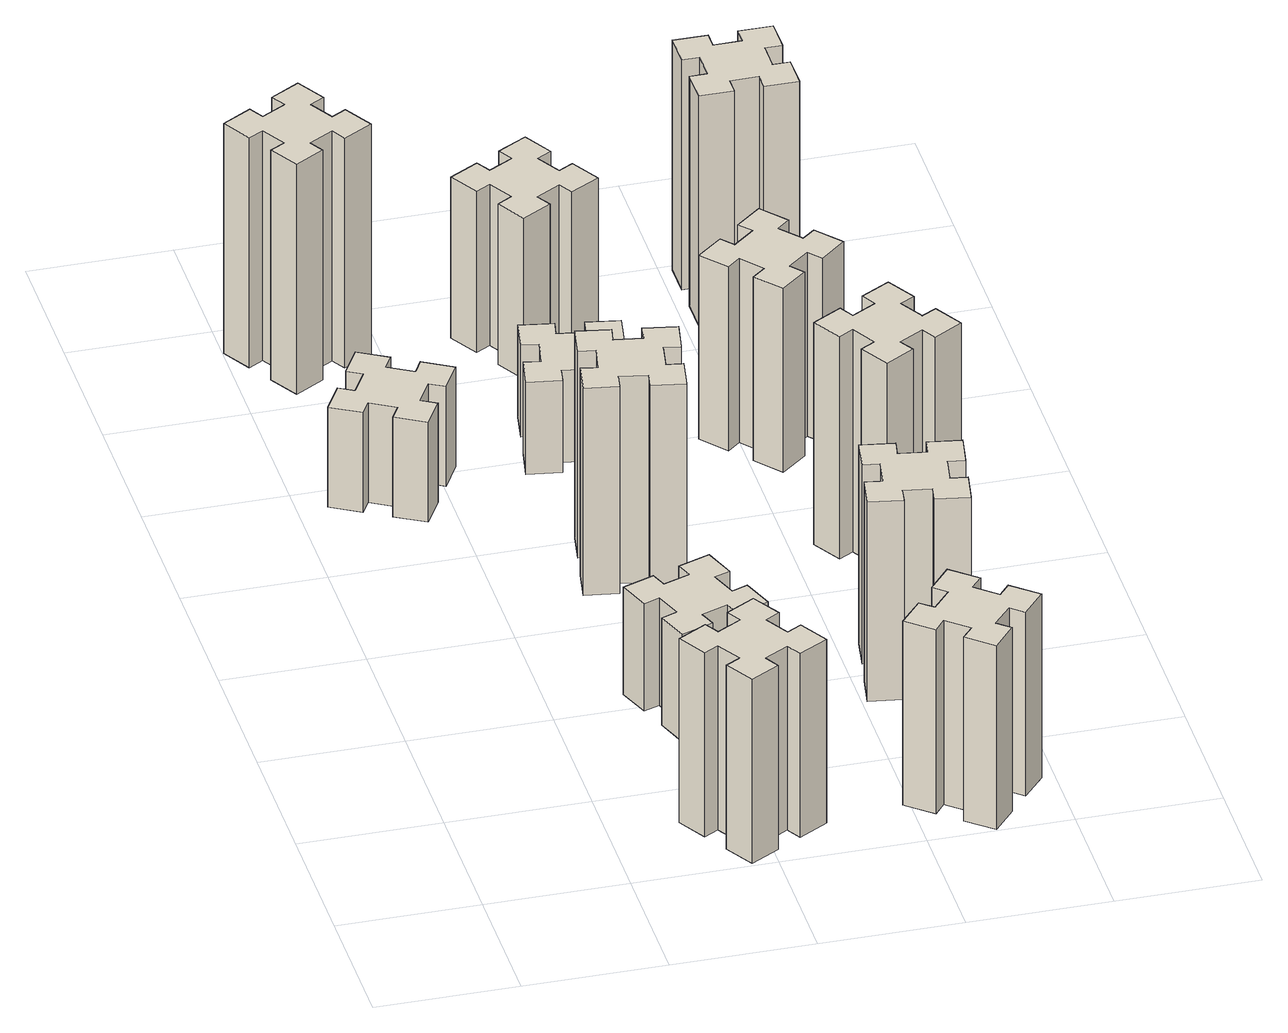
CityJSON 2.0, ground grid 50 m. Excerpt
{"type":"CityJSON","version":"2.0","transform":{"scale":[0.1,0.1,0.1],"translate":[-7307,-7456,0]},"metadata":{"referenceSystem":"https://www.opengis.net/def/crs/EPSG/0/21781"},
"CityObjects":{
"building1":{"type":"Building","attributes":{"class":"1000","function":"1000","usage":"1000","yearOfConstruction":2016,"roofType":"1000","measuredHeight":72,"storeysAboveGround":30,"storeysBelowGround":0},"geometry":[{"type":"Solid","lod":"1","boundaries":[[[[0,1,2,3,4,5,6,7,8,9,10,11,12,13,14,15,16,17,18,19]],[[17,16,20,21]],[[16,15,22,20]],[[15,14,23,22]],[[14,13,24,23]],[[13,12,25,24]],[[12,11,26,25]],[[11,10,27,26]],[[10,9,28,27]],[[9,8,29,28]],[[8,7,30,29]],[[7,6,31,30]],[[6,5,32,31]],[[5,4,33,32]],[[4,3,34,33]],[[3,2,35,34]],[[2,1,36,35]],[[1,0,37,36]],[[0,19,38,37]],[[19,18,39,38]],[[18,17,21,39]],[[24,25,26,27,28,29,30,31,32,33,34,35,36,37,38,39,21,20,22,23]]]]}]},
"building2":{"type":"Building","attributes":{"class":"1000","function":"1000","usage":"1000","yearOfConstruction":2016,"roofType":"1000","measuredHeight":39,"storeysAboveGround":30,"storeysBelowGround":0},"geometry":[{"type":"Solid","lod":"1","boundaries":[[[[40,41,42,43,44,45,46,47,48,49,50,51,52,53,54,55,56,57,58,59]],[[57,56,60,61]],[[56,55,62,60]],[[55,54,63,62]],[[54,53,64,63]],[[53,52,65,64]],[[52,51,66,65]],[[51,50,67,66]],[[50,49,68,67]],[[49,48,69,68]],[[48,47,70,69]],[[47,46,71,70]],[[46,45,72,71]],[[45,44,73,72]],[[44,43,74,73]],[[43,42,75,74]],[[42,41,76,75]],[[41,40,77,76]],[[40,59,78,77]],[[59,58,79,78]],[[58,57,61,79]],[[64,65,66,67,68,69,70,71,72,73,74,75,76,77,78,79,61,60,62,63]]]]}]},
"building3":{"type":"Building","attributes":{"class":"1000","function":"1000","usage":"1000","yearOfConstruction":2016,"roofType":"1000","measuredHeight":90,"storeysAboveGround":30,"storeysBelowGround":0},"geometry":[{"type":"Solid","lod":"1","boundaries":[[[[80,81,82,83,84,85,86,87,88,89,90,91,92,93,94,95,96,97,98,99]],[[97,96,100,101]],[[96,95,102,100]],[[95,94,103,102]],[[94,93,104,103]],[[93,92,105,104]],[[92,91,106,105]],[[91,90,107,106]],[[90,89,108,107]],[[89,88,109,108]],[[88,87,110,109]],[[87,86,111,110]],[[86,85,112,111]],[[85,84,113,112]],[[84,83,114,113]],[[83,82,115,114]],[[82,81,116,115]],[[81,80,117,116]],[[80,99,118,117]],[[99,98,119,118]],[[98,97,101,119]],[[104,105,106,107,108,109,110,111,112,113,114,115,116,117,118,119,101,100,102,103]]]]}]},
"building4":{"type":"Building","attributes":{"class":"1000","function":"1000","usage":"1000","yearOfConstruction":2016,"roofType":"1000","measuredHeight":42,"storeysAboveGround":30,"storeysBelowGround":0},"geometry":[{"type":"Solid","lod":"1","boundaries":[[[[120,121,122,123,124,125,126,127,128,129,130,131,132,133,134,135,136,137,138,139]],[[137,136,140,141]],[[136,135,142,140]],[[135,134,143,142]],[[134,133,144,143]],[[133,132,145,144]],[[132,131,146,145]],[[131,130,147,146]],[[130,129,148,147]],[[129,128,149,148]],[[128,127,150,149]],[[127,126,151,150]],[[126,125,152,151]],[[125,124,153,152]],[[124,123,154,153]],[[123,122,155,154]],[[122,121,156,155]],[[121,120,157,156]],[[120,139,158,157]],[[139,138,159,158]],[[138,137,141,159]],[[144,145,146,147,148,149,150,151,152,153,154,155,156,157,158,159,141,140,142,143]]]]}]},
"building5":{"type":"Building","attributes":{"class":"1000","function":"1000","usage":"1000","yearOfConstruction":2016,"roofType":"1000","measuredHeight":81,"storeysAboveGround":30,"storeysBelowGround":0},"geometry":[{"type":"Solid","lod":"1","boundaries":[[[[160,161,162,163,164,165,166,167,168,169,170,171,172,173,174,175,176,177,178,179]],[[177,176,180,181]],[[176,175,182,180]],[[175,174,183,182]],[[174,173,184,183]],[[173,172,185,184]],[[172,171,186,185]],[[171,170,187,186]],[[170,169,188,187]],[[169,168,189,188]],[[168,167,190,189]],[[167,166,191,190]],[[166,165,192,191]],[[165,164,193,192]],[[164,163,194,193]],[[163,162,195,194]],[[162,161,196,195]],[[161,160,197,196]],[[160,179,198,197]],[[179,178,199,198]],[[178,177,181,199]],[[184,185,186,187,188,189,190,191,192,193,194,195,196,197,198,199,181,180,182,183]]]]}]},
"building6":{"type":"Building","attributes":{"class":"1000","function":"1000","usage":"1000","yearOfConstruction":2016,"roofType":"1000","measuredHeight":36,"storeysAboveGround":30,"storeysBelowGround":0},"geometry":[{"type":"Solid","lod":"1","boundaries":[[[[200,201,202,203,204,205,206,207,208,209,210,211,212,213,214,215,216,217,218,219]],[[217,216,220,221]],[[216,215,222,220]],[[215,214,223,222]],[[214,213,224,223]],[[213,212,225,224]],[[212,211,226,225]],[[211,210,227,226]],[[210,209,228,227]],[[209,208,229,228]],[[208,207,230,229]],[[207,206,231,230]],[[206,205,232,231]],[[205,204,233,232]],[[204,203,234,233]],[[203,202,235,234]],[[202,201,236,235]],[[201,200,237,236]],[[200,219,238,237]],[[219,218,239,238]],[[218,217,221,239]],[[224,225,226,227,228,229,230,231,232,233,234,235,236,237,238,239,221,220,222,223]]]]}]},
"building7":{"type":"Building","attributes":{"class":"1000","function":"1000","usage":"1000","yearOfConstruction":2016,"roofType":"1000","measuredHeight":72,"storeysAboveGround":30,"storeysBelowGround":0},"geometry":[{"type":"Solid","lod":"1","boundaries":[[[[240,241,242,243,244,245,246,247,248,249,250,251,252,253,254,255,256,257,258,259]],[[257,256,260,261]],[[256,255,262,260]],[[255,254,263,262]],[[254,253,264,263]],[[253,252,265,264]],[[252,251,266,265]],[[251,250,267,266]],[[250,249,268,267]],[[249,248,269,268]],[[248,247,270,269]],[[247,246,271,270]],[[246,245,272,271]],[[245,244,273,272]],[[244,243,274,273]],[[243,242,275,274]],[[242,241,276,275]],[[241,240,277,276]],[[240,259,278,277]],[[259,258,279,278]],[[258,257,261,279]],[[264,265,266,267,268,269,270,271,272,273,274,275,276,277,278,279,261,260,262,263]]]]}]},
"building8":{"type":"Building","attributes":{"class":"1000","function":"1000","usage":"1000","yearOfConstruction":2016,"roofType":"1000","measuredHeight":63,"storeysAboveGround":30,"storeysBelowGround":0},"geometry":[{"type":"Solid","lod":"1","boundaries":[[[[280,281,282,283,284,285,286,287,288,289,290,291,292,293,294,295,296,297,298,299]],[[297,296,300,301]],[[296,295,302,300]],[[295,294,303,302]],[[294,293,304,303]],[[293,292,305,304]],[[292,291,306,305]],[[291,290,307,306]],[[290,289,308,307]],[[289,288,309,308]],[[288,287,310,309]],[[287,286,311,310]],[[286,285,312,311]],[[285,284,313,312]],[[284,283,314,313]],[[283,282,315,314]],[[282,281,316,315]],[[281,280,317,316]],[[280,299,318,317]],[[299,298,319,318]],[[298,297,301,319]],[[304,305,306,307,308,309,310,311,312,313,314,315,316,317,318,319,301,300,302,303]]]]}]},
"building9":{"type":"Building","attributes":{"class":"1000","function":"1000","usage":"1000","yearOfConstruction":2016,"roofType":"1000","measuredHeight":78,"storeysAboveGround":30,"storeysBelowGround":0},"geometry":[{"type":"Solid","lod":"1","boundaries":[[[[320,321,322,323,324,325,326,327,328,329,330,331,332,333,334,335,336,337,338,339]],[[337,336,340,341]],[[336,335,342,340]],[[335,334,343,342]],[[334,333,344,343]],[[333,332,345,344]],[[332,331,346,345]],[[331,330,347,346]],[[330,329,348,347]],[[329,328,349,348]],[[328,327,350,349]],[[327,326,351,350]],[[326,325,352,351]],[[325,324,353,352]],[[324,323,354,353]],[[323,322,355,354]],[[322,321,356,355]],[[321,320,357,356]],[[320,339,358,357]],[[339,338,359,358]],[[338,337,341,359]],[[344,345,346,347,348,349,350,351,352,353,354,355,356,357,358,359,341,340,342,343]]]]}]},
"building10":{"type":"Building","attributes":{"class":"1000","function":"1000","usage":"1000","yearOfConstruction":2016,"roofType":"1000","measuredHeight":87,"storeysAboveGround":30,"storeysBelowGround":0},"geometry":[{"type":"Solid","lod":"1","boundaries":[[[[360,361,362,363,364,365,366,367,368,369,370,371,372,373,374,375,376,377,378,379]],[[377,376,380,381]],[[376,375,382,380]],[[375,374,383,382]],[[374,373,384,383]],[[373,372,385,384]],[[372,371,386,385]],[[371,370,387,386]],[[370,369,388,387]],[[369,368,389,388]],[[368,367,390,389]],[[367,366,391,390]],[[366,365,392,391]],[[365,364,393,392]],[[364,363,394,393]],[[363,362,395,394]],[[362,361,396,395]],[[361,360,397,396]],[[360,379,398,397]],[[379,378,399,398]],[[378,377,381,399]],[[384,385,386,387,388,389,390,391,392,393,394,395,396,397,398,399,381,380,382,383]]]]}]},
"building11":{"type":"Building","attributes":{"class":"1000","function":"1000","usage":"1000","yearOfConstruction":2016,"roofType":"1000","measuredHeight":72,"storeysAboveGround":30,"storeysBelowGround":0},"geometry":[{"type":"Solid","lod":"1","boundaries":[[[[400,401,402,403,404,405,406,407,408,409,410,411,412,413,414,415,416,417,418,419]],[[417,416,420,421]],[[416,415,422,420]],[[415,414,423,422]],[[414,413,424,423]],[[413,412,425,424]],[[412,411,426,425]],[[411,410,427,426]],[[410,409,428,427]],[[409,408,429,428]],[[408,407,430,429]],[[407,406,431,430]],[[406,405,432,431]],[[405,404,433,432]],[[404,403,434,433]],[[403,402,435,434]],[[402,401,436,435]],[[401,400,437,436]],[[400,419,438,437]],[[419,418,439,438]],[[418,417,421,439]],[[424,425,426,427,428,429,430,431,432,433,434,435,436,437,438,439,421,420,422,423]]]]}]},
"building12":{"type":"Building","attributes":{"class":"1000","function":"1000","usage":"1000","yearOfConstruction":2016,"roofType":"1000","measuredHeight":90,"storeysAboveGround":30,"storeysBelowGround":0},"geometry":[{"type":"Solid","lod":"1","boundaries":[[[[440,441,442,443,444,445,446,447,448,449,450,451,452,453,454,455,456,457,458,459]],[[457,456,460,461]],[[456,455,462,460]],[[455,454,463,462]],[[454,453,464,463]],[[453,452,465,464]],[[452,451,466,465]],[[451,450,467,466]],[[450,449,468,467]],[[449,448,469,468]],[[448,447,470,469]],[[447,446,471,470]],[[446,445,472,471]],[[445,444,473,472]],[[444,443,474,473]],[[443,442,475,474]],[[442,441,476,475]],[[441,440,477,476]],[[440,459,478,477]],[[459,458,479,478]],[[458,457,461,479]],[[464,465,466,467,468,469,470,471,472,473,474,475,476,477,478,479,461,460,462,463]]]]}]}
},
"vertices":[
[855,234,0],[905,147,0],[853,117,0],[913,13,0],[1017,73,0],[987,125,0],[1074,175,0],[1104,123,0],[1208,183,0],[1148,287,0],[1096,257,0],[1046,344,0],[1098,374,0],[1038,478,0],[934,418,0],[964,366,0],[877,316,0],[847,368,0],[743,308,0],[803,204,0],[877,316,720],[847,368,720],[964,366,720],[934,418,720],[1038,478,720],[1098,374,720],[1046,344,720],[1096,257,720],[1148,287,720],[1208,183,720],[1104,123,720],[1074,175,720],[987,125,720],[1017,73,720],[913,13,720],[853,117,720],[905,147,720],[855,234,720],[803,204,720],[743,308,720],
[406,2367,0],[456,2454,0],[508,2424,0],[568,2528,0],[464,2588,0],[434,2536,0],[347,2586,0],[377,2638,0],[273,2698,0],[213,2594,0],[265,2564,0],[215,2477,0],[163,2507,0],[103,2403,0],[207,2343,0],[237,2395,0],[324,2345,0],[294,2293,0],[398,2233,0],[458,2337,0],[324,2345,390],[294,2293,390],[237,2395,390],[207,2343,390],[103,2403,390],[163,2507,390],[215,2477,390],[265,2564,390],[213,2594,390],[273,2698,390],[377,2638,390],[347,2586,390],[434,2536,390],[464,2588,390],[568,2528,390],[508,2424,390],[456,2454,390],[406,2367,390],[458,2337,390],[398,2233,390],
[224,3426,0],[137,3376,0],[107,3428,0],[3,3368,0],[63,3264,0],[115,3294,0],[165,3207,0],[113,3177,0],[173,3073,0],[277,3133,0],[247,3185,0],[334,3235,0],[364,3183,0],[468,3243,0],[408,3347,0],[356,3317,0],[306,3404,0],[358,3434,0],[298,3538,0],[194,3478,0],[306,3404,900],[358,3434,900],[356,3317,900],[408,3347,900],[468,3243,900],[364,3183,900],[334,3235,900],[247,3185,900],[277,3133,900],[173,3073,900],[113,3177,900],[165,3207,900],[115,3294,900],[63,3264,900],[3,3368,900],[107,3428,900],[137,3376,900],[224,3426,900],[194,3478,900],[298,3538,900],
[1096,976,0],[1062,1070,0],[1118,1090,0],[1077,1203,0],[964,1162,0],[985,1106,0],[891,1072,0],[870,1128,0],[757,1087,0],[799,974,0],[855,995,0],[889,901,0],[833,880,0],[874,767,0],[987,809,0],[966,865,0],[1060,899,0],[1080,843,0],[1193,884,0],[1152,997,0],[1060,899,420],[1080,843,420],[966,865,420],[987,809,420],[874,767,420],[833,880,420],[889,901,420],[855,995,420],[799,974,420],[757,1087,420],[870,1128,420],[891,1072,420],[985,1106,420],[964,1162,420],[1077,1203,420],[1118,1090,420],[1062,1070,420],[1096,976,420],[1152,997,420],[1193,884,420],
[907,1726,0],[1005,1708,0],[995,1649,0],[1113,1628,0],[1134,1747,0],[1075,1757,0],[1092,1855,0],[1151,1845,0],[1172,1963,0],[1054,1984,0],[1044,1925,0],[945,1942,0],[956,2001,0],[837,2022,0],[817,1904,0],[876,1894,0],[858,1795,0],[799,1806,0],[778,1687,0],[897,1667,0],[858,1795,810],[799,1806,810],[876,1894,810],[817,1904,810],[837,2022,810],[956,2001,810],[945,1942,810],[1044,1925,810],[1054,1984,810],[1172,1963,810],[1151,1845,810],[1092,1855,810],[1075,1757,810],[1134,1747,810],[1113,1628,810],[995,1649,810],[1005,1708,810],[907,1726,810],[897,1667,810],[778,1687,810],
[1044,2665,0],[945,2682,0],[956,2741,0],[837,2762,0],[817,2644,0],[876,2634,0],[858,2535,0],[799,2546,0],[778,2427,0],[897,2407,0],[907,2466,0],[1005,2448,0],[995,2389,0],[1113,2368,0],[1134,2487,0],[1075,2497,0],[1092,2595,0],[1151,2585,0],[1172,2703,0],[1054,2724,0],[1092,2595,360],[1151,2585,360],[1075,2497,360],[1134,2487,360],[1113,2368,360],[995,2389,360],[1005,2448,360],[907,2466,360],[897,2407,360],[778,2427,360],[799,2546,360],[858,2535,360],[876,2634,360],[817,2644,360],[837,2762,360],[956,2741,360],[945,2682,360],[1044,2665,360],[1054,2724,360],[1172,2703,360],
[1663,354,0],[1599,278,0],[1553,316,0],[1476,224,0],[1568,147,0],[1606,193,0],[1683,129,0],[1644,83,0],[1736,6,0],[1813,98,0],[1767,136,0],[1832,213,0],[1878,174,0],[1955,266,0],[1863,343,0],[1824,297,0],[1748,362,0],[1786,408,0],[1694,485,0],[1617,393,0],[1748,362,720],[1786,408,720],[1824,297,720],[1863,343,720],[1955,266,720],[1878,174,720],[1832,213,720],[1767,136,720],[1813,98,720],[1736,6,720],[1644,83,720],[1683,129,720],[1606,193,720],[1568,147,720],[1476,224,720],[1553,316,720],[1599,278,720],[1663,354,720],[1617,393,720],[1694,485,720],
[1096,3217,0],[1046,3304,0],[1098,3334,0],[1038,3438,0],[934,3378,0],[964,3326,0],[877,3276,0],[847,3328,0],[743,3268,0],[803,3164,0],[855,3194,0],[905,3107,0],[853,3077,0],[913,2973,0],[1017,3033,0],[987,3085,0],[1074,3135,0],[1104,3083,0],[1208,3143,0],[1148,3247,0],[1074,3135,630],[1104,3083,630],[987,3085,630],[1017,3033,630],[913,2973,630],[853,3077,630],[905,3107,630],[855,3194,630],[803,3164,630],[743,3268,630],[847,3328,630],[877,3276,630],[964,3326,630],[934,3378,630],[1038,3438,630],[1098,3334,630],[1046,3304,630],[1096,3217,630],[1148,3247,630],[1208,3143,630],
[1647,886,0],[1745,868,0],[1735,809,0],[1853,788,0],[1874,907,0],[1815,917,0],[1832,1015,0],[1891,1005,0],[1912,1123,0],[1794,1144,0],[1784,1085,0],[1685,1102,0],[1696,1161,0],[1577,1182,0],[1557,1064,0],[1616,1054,0],[1598,955,0],[1539,966,0],[1518,847,0],[1637,827,0],[1598,955,780],[1539,966,780],[1616,1054,780],[1557,1064,780],[1577,1182,780],[1696,1161,780],[1685,1102,780],[1784,1085,780],[1794,1144,780],[1912,1123,780],[1891,1005,780],[1832,1015,780],[1815,917,780],[1874,907,780],[1853,788,780],[1735,809,780],[1745,868,780],[1647,886,780],[1637,827,780],[1518,847,780],
[1936,1737,0],[1886,1824,0],[1938,1854,0],[1878,1958,0],[1774,1898,0],[1804,1846,0],[1717,1796,0],[1687,1848,0],[1583,1788,0],[1643,1684,0],[1695,1714,0],[1745,1627,0],[1693,1597,0],[1753,1493,0],[1857,1553,0],[1827,1605,0],[1914,1655,0],[1944,1603,0],[2048,1663,0],[1988,1767,0],[1914,1655,870],[1944,1603,870],[1827,1605,870],[1857,1553,870],[1753,1493,870],[1693,1597,870],[1745,1627,870],[1695,1714,870],[1643,1684,870],[1583,1788,870],[1687,1848,870],[1717,1796,870],[1804,1846,870],[1774,1898,870],[1878,1958,870],[1938,1854,870],[1886,1824,870],[1936,1737,870],[1988,1767,870],[2048,1663,870],
[1499,2433,0],[1563,2356,0],[1517,2318,0],[1594,2226,0],[1686,2303,0],[1648,2349,0],[1724,2413,0],[1763,2367,0],[1855,2444,0],[1778,2536,0],[1732,2498,0],[1667,2574,0],[1713,2613,0],[1636,2705,0],[1544,2628,0],[1583,2582,0],[1506,2517,0],[1468,2563,0],[1376,2486,0],[1453,2394,0],[1506,2517,720],[1468,2563,720],[1583,2582,720],[1544,2628,720],[1636,2705,720],[1713,2613,720],[1667,2574,720],[1732,2498,720],[1778,2536,720],[1855,2444,720],[1763,2367,720],[1724,2413,720],[1648,2349,720],[1686,2303,720],[1594,2226,720],[1517,2318,720],[1563,2356,720],[1499,2433,720],[1453,2394,720],[1376,2486,720],
[1665,3195,0],[1765,3195,0],[1765,3135,0],[1885,3135,0],[1885,3255,0],[1825,3255,0],[1825,3355,0],[1885,3355,0],[1885,3475,0],[1765,3475,0],[1765,3415,0],[1665,3415,0],[1665,3475,0],[1545,3475,0],[1545,3355,0],[1605,3355,0],[1605,3255,0],[1545,3255,0],[1545,3135,0],[1665,3135,0],[1605,3255,900],[1545,3255,900],[1605,3355,900],[1545,3355,900],[1545,3475,900],[1665,3475,900],[1665,3415,900],[1765,3415,900],[1765,3475,900],[1885,3475,900],[1885,3355,900],[1825,3355,900],[1825,3255,900],[1885,3255,900],[1885,3135,900],[1765,3135,900],[1765,3195,900],[1665,3195,900],[1665,3135,900],[1545,3135,900]
]}
